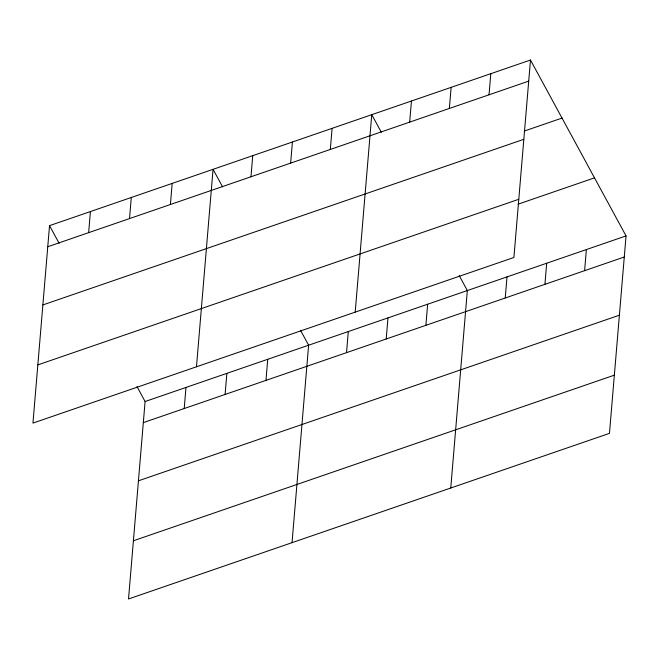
<?xml version="1.0" encoding="UTF-8"?>
<svg xmlns="http://www.w3.org/2000/svg" width="659" height="659" viewBox="0 0 659 659"><rect width="100%" height="100%" fill="white"/><g stroke="black" fill="none" stroke-linecap="round" stroke-linejoin="round"><path stroke-width="0.99" d="M49.532 225.642L32.95 423.094L513.905 257.48L530.487 60.027L49.532 225.642L59.088 243.229M88.644 232.66L90.415 211.564M129.518 218.582L131.289 197.486M136.973 386.569L145.095 401.52L128.513 598.973L609.468 433.358L626.05 235.906L530.487 60.027M170.401 204.512L172.172 183.408M184.207 408.547L185.978 387.443M196.473 366.783L213.055 169.33L222.61 186.917M225.09 394.469L226.861 373.365M250.964 176.769L252.735 155.672M265.964 380.391L267.735 359.287M290.644 163.102L292.415 142.006M292.036 542.662L308.618 345.209L300.496 330.266M330.316 149.445L332.095 128.34M346.527 352.647L348.298 331.551M355.193 312.135L371.767 114.682L381.33 132.27M386.207 338.99L387.978 317.885M409.676 122.113L411.447 101.016M425.887 325.324L427.658 304.227M449.356 108.455L451.127 87.35M450.756 488.014L467.338 290.561L459.216 275.61M489.036 94.789L490.807 73.693M505.239 298L507.01 276.895M544.919 284.334L546.69 263.238M584.599 270.668L586.37 249.572M47.761 246.738L528.716 81.131M524.276 131.067L562.02 118.068M42.868 304.936L523.823 139.321M37.835 364.897L518.79 199.282M518.056 204.191L594.517 177.864M145.095 401.52L626.05 235.906M143.324 422.617L624.279 257.01M138.439 480.815L619.394 315.2M133.406 540.775L614.353 375.16"/></g></svg>
